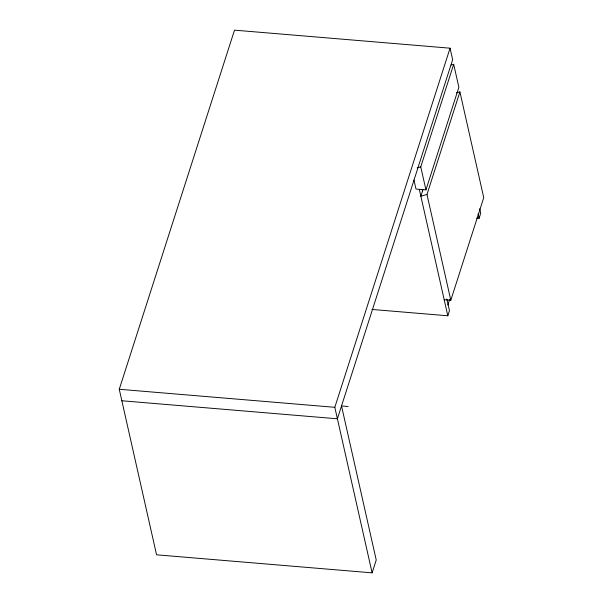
<?xml version="1.0" encoding="UTF-8"?>
<svg xmlns="http://www.w3.org/2000/svg" width="603" height="603" viewBox="0 0 603 603"><rect width="100%" height="100%" fill="white"/><g stroke="black" fill="none" stroke-linecap="round" stroke-linejoin="round"><path stroke-width="0.9" d="M348.15 406.528L341.524 405.97L376.234 560.021L372.119 572.85L156.569 554.813L119.258 389.267L234.507 30.15L450.057 48.187L452.649 59.682L337.401 418.799L121.851 400.761M372.119 572.85L334.816 407.304L450.057 48.187M413.967 180.048L415.995 189.048L425.944 189.877L420.758 166.888L453.69 64.28L451.067 65.026M423.087 189.297L420.864 196.224L426.977 194.475L459.908 91.875L456.411 92.87M425.944 189.877L458.868 87.277L453.69 64.28M447.863 304.997L449.589 299.616M444.177 299.691L450.81 300.241L483.742 197.641L459.908 91.875M371.923 309.437L447.81 315.784L449.454 310.651L446.838 299.028M476.604 218.098L479.091 218.309L480.734 213.176L479.732 208.706M417.268 167.883L420.758 166.888M119.258 389.267L334.816 407.304M478.081 213.839L479.091 218.309M426.977 194.475L450.81 300.241M422.123 189.365L422.507 191.091M419.311 189.327L447.81 315.784"/></g></svg>
